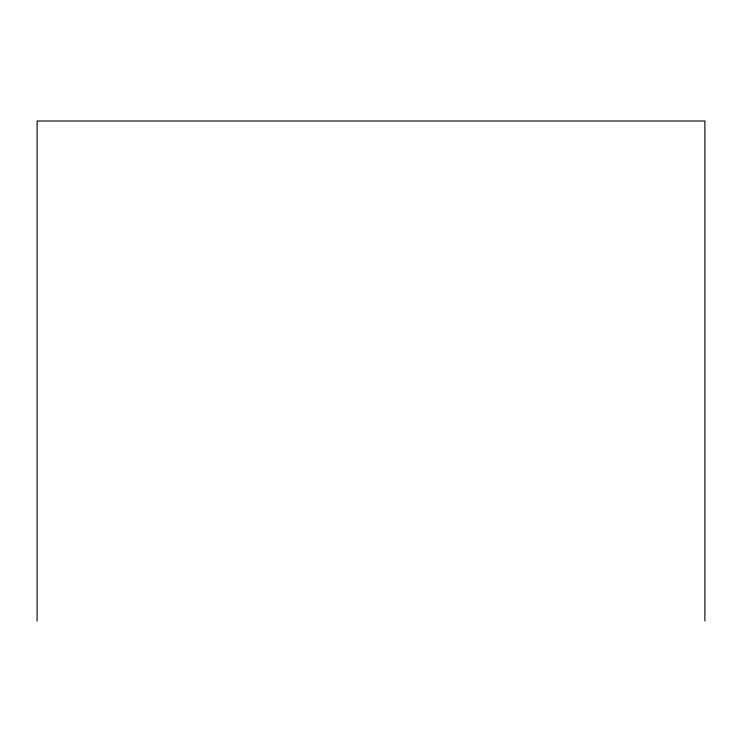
<?xml version="1.0" encoding="UTF-8"?>
<svg xmlns="http://www.w3.org/2000/svg" width="742" height="742" viewBox="0 0 742 742"><rect width="100%" height="100%" fill="white"/><g stroke="black" fill="none" stroke-linecap="round" stroke-linejoin="round"><path stroke-width="1.11" d="M704.9 620.989L704.9 121.011L37.1 121.011L37.1 620.989"/></g></svg>
